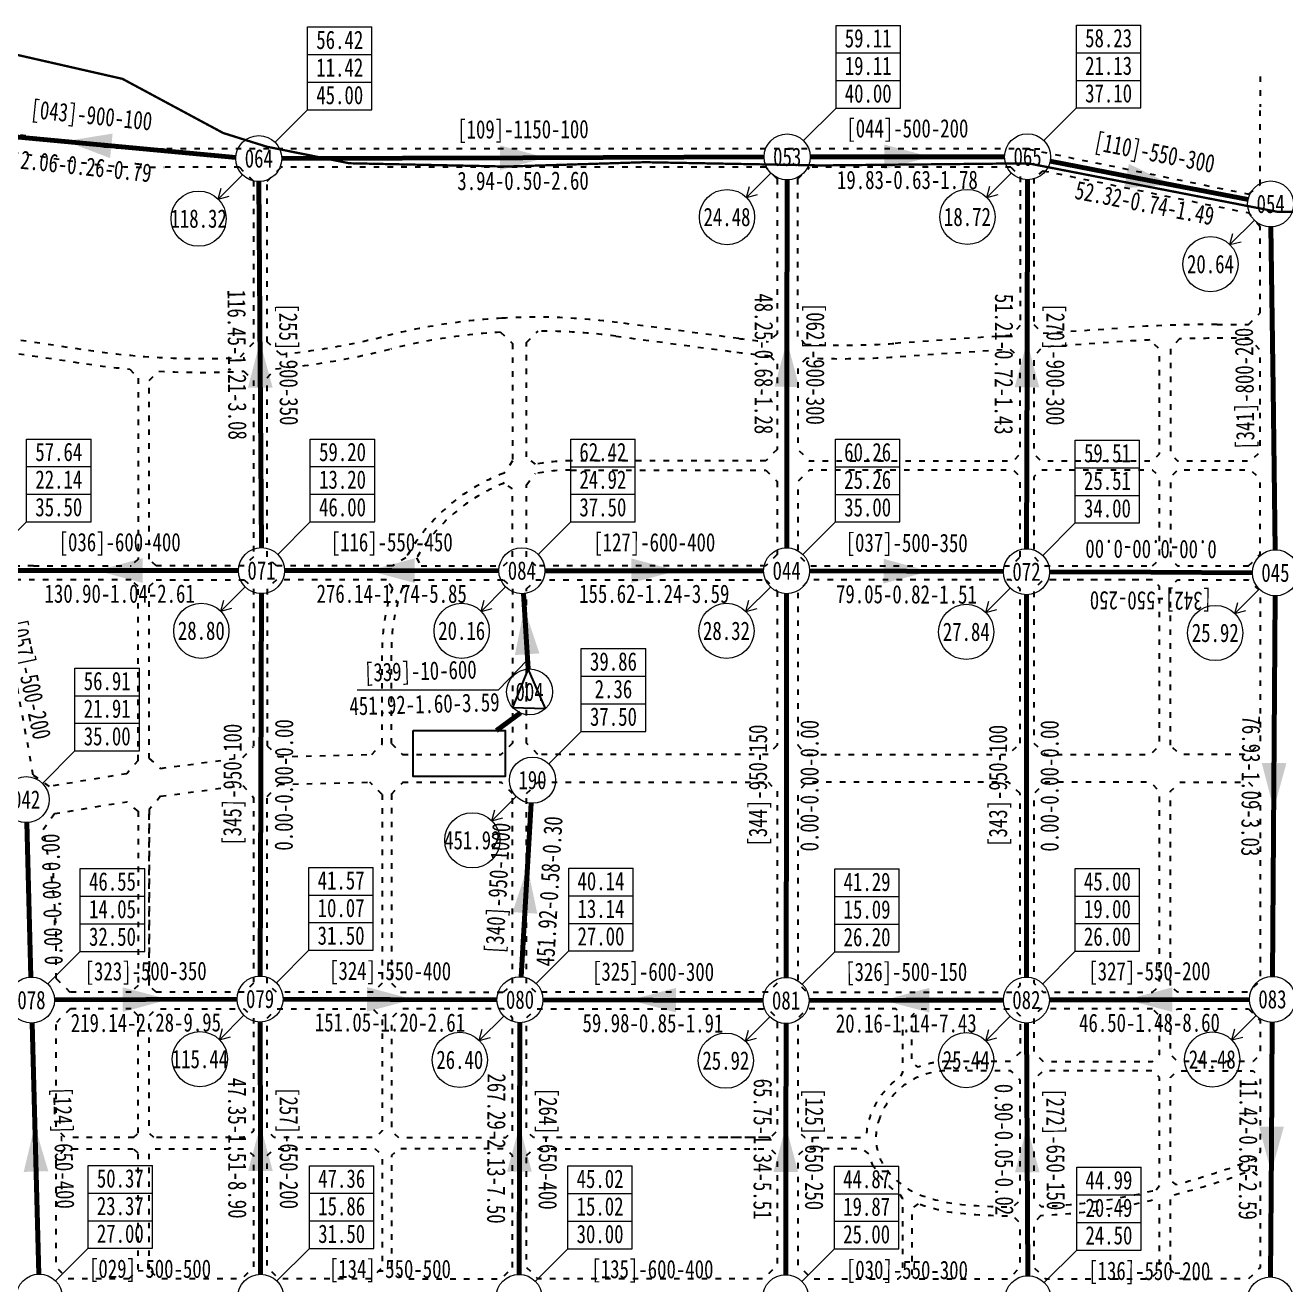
# Model space of a CAD drawing. Header units: millimetres. Extents: x 19715 to 35549, y 3563 to 14826.
# Drawn here: x 24405 to 27145, y 11174 to 13913 of the extents above; entities that cross this region are included whole.
import ezdxf
from ezdxf.enums import TextEntityAlignment as Align

# ---------------------------------------------------------------- set-up
doc = ezdxf.new("R2010")
doc.units = ezdxf.units.MM
doc.linetypes.add('ACAD_ISO03W100', pattern=[30, 12, -18])
doc.linetypes.add('BORDER', pattern=[44.45, 12.7, -6.35, 12.7, -6.35, 0, -6.35])
doc.layers.get('0').update_dxf_attribs({"color": 9, "linetype": 'ACAD_ISO03W100'})
doc.layers.add('000水厂用地', color=7, linetype='Continuous')
for name, color, linetype, lineweight in [('上管段标注', 93, 'Continuous', 13), ('下管段标注', 93, 'Continuous', 13), ('管段', 4, 'Continuous', 70), ('节点', 30, 'Continuous', 13), ('节点压力', 6, 'Continuous', 13), ('节点流量', 40, 'Continuous', 13)]:
    doc.layers.add(name, color=color, linetype=linetype, lineweight=lineweight)
doc.styles.add('管段仿宋', font='simfang.ttf', dxfattribs={"width": 0.75})
doc.styles.add('节点仿宋', font='simfang.ttf', dxfattribs={"width": 0.75})

msp = doc.modelspace()

# ---------------------------------------------------------------- linework, layer by layer
for p, q in [((27088.9, 13565.5), (27088.9, 13735.2)), ((26584.5, 13643.9), (24706.6, 13643.9)), ((26584.5, 13643.9), (27064.4, 13545.6)), ((24870.9, 13603.9), (24707.1, 13603.9)), ((24900.9, 13573.9), (24870.9, 13603.9)), ((24930.9, 13573.9), (24960.9, 13603.9)), ((26014.4, 13603.9), (24960.9, 13603.9)), ((26039.4, 13578.9), (26014.4, 13603.9)), ((26084.4, 13578.9), (26109.4, 13603.9)), ((26547.4, 13603.9), (26109.4, 13603.9)), ((26547.4, 13603.9), (26567.4, 13583.9)), ((26617, 13596.4), (26597.4, 13580.4)), ((26617, 13596.4), (27064.4, 13504.7)), ((24900.9, 13573.9), (24900.9, 13222)), ((24930.9, 13224.3), (24930.9, 13573.9)), ((26039.4, 13578.9), (26039.4, 13242.2)), ((26084.4, 13236.2), (26084.4, 13578.9)), ((26567.4, 13583.9), (26567.4, 13259.8)), ((26597.4, 13580.4), (26597.4, 13261.9)), ((27064.4, 13545.6), (27088.9, 13565.5)), ((27088.9, 13474.7), (27064.4, 13504.7)), ((27088.9, 13287.2), (27088.9, 13474.7)), ((25955.9, 13231.7), (25692.6, 13266.5)), ((26597.4, 13261.9), (26617.4, 13243.3)), ((26995.5, 13262.2), (27063.9, 13262.2)), ((27063.9, 13262.2), (27088.9, 13287.2)), ((25437.9, 13245.6), (25464.4, 13220.7)), ((26039.4, 13242.2), (26020, 13224.5)), ((26101, 13218.9), (26084.4, 13236.2)), ((26547.5, 13238.5), (26295.5, 13221.1)), ((26567.4, 13259.8), (26547.5, 13238.5)), ((26617.4, 13243.3), (26788.6, 13255)), ((24395.1, 13228.3), (24542.3, 13206.3)), ((25464.4, 13220.7), (25464.4, 12965.7)), ((24390.7, 13198.6), (24537.8, 13176.7)), ((24632.3, 13165.3), (24650.4, 13145.4)), ((24674.4, 13140.7), (24695.5, 13160.6)), ((24879.9, 13160.6), (24900.9, 13140.7)), ((24930.9, 13145.9), (24949, 13165.8)), ((24650.4, 13145.4), (24650.4, 12752.2)), ((24674.4, 12752.2), (24674.4, 13140.7)), ((24900.9, 13140.7), (24900.9, 12757.2)), ((24930.9, 12757.2), (24930.9, 13145.9)), ((25464.4, 12965.7), (25445.6, 12939.1)), ((24650.4, 12752.2), (24635.4, 12737.2)), ((24689.4, 12737.2), (24674.4, 12752.2)), ((24900.9, 12757.2), (24880.9, 12737.2)), ((24950.9, 12737.2), (24930.9, 12757.2)), ((25232.5, 12754.9), (25203.2, 12737.2)), ((24880.9, 12737.2), (24689.4, 12737.2)), ((25203.2, 12737.2), (24950.9, 12737.2)), ((24635.4, 12707.2), (24374.6, 12707.2)), ((24650.4, 12692.2), (24635.4, 12707.2)), ((24674.4, 12692.2), (24689.4, 12707.2)), ((24689.4, 12707.2), (24880.9, 12707.2)), ((24880.9, 12707.2), (24900.9, 12687.2)), ((24900.9, 12687.2), (24900.9, 12344.2)), ((24950.9, 12707.2), (24930.9, 12687.2)), ((24930.9, 12687.2), (24930.9, 12346.3)), ((25189.9, 12707.2), (24950.9, 12707.2)), ((25202.9, 12688.4), (25189.9, 12707.2)), ((25224.2, 12688.5), (25251.5, 12707.2)), ((25251.5, 12707.2), (25444.4, 12707.2)), ((25444.4, 12707.2), (25464.4, 12687.2)), ((25464.4, 12687.2), (25464.4, 12352.2)), ((25180.9, 12350.6), (25180.9, 12555.7)), ((25200.9, 12351.1), (25200.9, 12555.7)), ((24878, 12320.8), (24900.9, 12344.2)), ((24930.9, 12346.3), (24955.3, 12322.4)), ((25158, 12327.2), (25180.9, 12350.6)), ((25200.9, 12351.1), (25225.2, 12327.2)), ((25464.4, 12352.2), (25439.4, 12327.2)), ((25180.9, 12240.6), (25153.6, 12267.2)), ((25200.9, 12241), (25225.9, 12266.5)), ((25464.4, 12242.2), (25439.4, 12267.2)), ((24900.9, 12234.1), (24900.9, 11830.2)), ((24930.9, 11830.2), (24930.9, 12236.2)), ((25180.9, 12240.6), (25180.9, 11830.2)), ((25200.9, 12241), (25200.9, 11830.2)), ((25464.4, 11830.2), (25464.4, 12242.2)), ((24650.4, 12203.7), (24650.4, 11825.2)), ((24674.4, 11825.2), (24674.4, 12207.6)), ((24635.4, 11810.2), (24502.4, 11810.2)), ((24650.4, 11825.2), (24635.4, 11810.2)), ((24689.4, 11810.2), (24674.4, 11825.2)), ((24880.9, 11810.2), (24689.4, 11810.2)), ((24900.9, 11830.2), (24880.9, 11810.2)), ((24950.9, 11810.2), (24930.9, 11830.2)), ((25160.9, 11810.2), (24950.9, 11810.2)), ((25180.9, 11830.2), (25160.9, 11810.2)), ((25200.9, 11830.2), (25220.9, 11810.2)), ((25220.9, 11810.2), (25444.4, 11810.2)), ((25444.4, 11810.2), (25464.4, 11830.2)), ((24635.4, 11774.2), (24502.4, 11774.2)), ((24650.4, 11759.2), (24635.4, 11774.2)), ((24650.4, 11504.2), (24650.4, 11759.2)), ((24640.4, 11494.2), (24650.4, 11504.2)), ((24650.4, 11460.2), (24640.4, 11470.2)), ((24650.4, 11207.2), (24650.4, 11460.2)), ((24630.4, 11187.2), (24650.4, 11207.2))]:
    msp.add_line(p, q)
at = {"linetype": 'BORDER', "ltscale": 5, "const_width": 5}
msp.add_lwpolyline([(28587.4, 13615), (28531.9, 13601.3), (27456, 13506.5), (27128, 13506.9), (26584.8, 13612.6), (26135, 13608), (25751.6, 13615), (25450.6, 13605.6), (25109.6, 13612.7), (24930.6, 13648.6), (24835.2, 13678.5), (24616.4, 13796.2), (24362, 13854.2)], dxfattribs=at)
at = {"elevation": 82.4, "flags": 128}
msp.add_lwpolyline([(27089.4, 13801.5), (27088.8, 13735.2)], dxfattribs=at)
at = {"flags": 128}
for points in [[(24039.6, 13697.6, -0.094418), (24158.7, 13709.7), (24158.9, 13709.7, -0.000158), (24158.9, 13709.7), (24159.1, 13709.7, -0.000157), (24159.1, 13709.7), (24159.3, 13709.7, -0.000156), (24159.3, 13709.7), (24159.5, 13709.7, -0.000156), (24159.6, 13709.7), (24159.7, 13709.7, -0.000155), (24159.8, 13709.6), (24159.9, 13709.6, -0.000154), (24160, 13709.6), (24160.1, 13709.6, -0.000153), (24160.2, 13709.6), (24160.3, 13709.6, -0.000153), (24160.4, 13709.6), (24160.5, 13709.6, -0.000152), (24160.6, 13709.6), (24160.8, 13709.6, -0.000151), (24160.8, 13709.6), (24161, 13709.5, -0.00015), (24161, 13709.5), (24161.2, 13709.5, -0.000149), (24161.2, 13709.5), (24161.4, 13709.5, -0.000149), (24161.4, 13709.5), (24161.6, 13709.5, -0.000148), (24161.6, 13709.5), (24161.8, 13709.5, -0.000147), (24161.8, 13709.5), (24162, 13709.4, -0.000146), (24162, 13709.4), (24162.2, 13709.4, -0.000145), (24162.2, 13709.4), (24162.4, 13709.4, -0.000145), (24162.4, 13709.4), (24162.6, 13709.4, -0.000144), (24162.6, 13709.4), (24162.8, 13709.4, -0.000143), (24162.8, 13709.4), (24163, 13709.3, -0.000142), (24163, 13709.3), (24163.2, 13709.3, -0.000141), (24163.2, 13709.3), (24163.4, 13709.3, -0.000141), (24163.4, 13709.3), (24163.6, 13709.3, -0.00014), (24163.6, 13709.3), (24163.8, 13709.3, -0.000139), (24163.8, 13709.3), (24164, 13709.2, -0.000138), (24164, 13709.2), (24164.2, 13709.2, -0.000137), (24164.2, 13709.2), (24164.4, 13709.2, -0.000137), (24164.4, 13709.2), (24164.6, 13709.2, -0.000136), (24164.6, 13709.2), (24164.8, 13709.2, -0.000135), (24164.8, 13709.2), (24165, 13709.1, -0.000134), (24165, 13709.1), (24165.2, 13709.1, -0.000133), (24165.2, 13709.1), (24165.4, 13709.1, -0.000133), (24165.4, 13709.1), (24165.6, 13709.1, -0.000132), (24165.6, 13709.1), (24165.8, 13709.1, -0.000131), (24165.8, 13709.1), (24166, 13709, -0.00013), (24166, 13709), (24166.2, 13709, -0.000129), (24166.2, 13709), (24166.4, 13709, -0.000129), (24166.4, 13709), (24166.6, 13709, -0.000128), (24166.6, 13709), (24166.8, 13708.9, -0.000127), (24166.8, 13708.9), (24167, 13708.9, -0.000126), (24167, 13708.9), (24167.2, 13708.9, -0.000125), (24167.2, 13708.9), (24167.4, 13708.9, -0.000125), (24167.4, 13708.9), (24167.6, 13708.9, -0.000124), (24167.6, 13708.9), (24167.8, 13708.8, -0.000123), (24167.8, 13708.8), (24168, 13708.8, -0.000122), (24168, 13708.8), (24168.2, 13708.8, -0.000122), (24168.2, 13708.8), (24168.4, 13708.8, -0.000121), (24168.4, 13708.8), (24168.6, 13708.7, -0.00012), (24168.6, 13708.7), (24168.8, 13708.7, -0.000119), (24168.8, 13708.7), (24169, 13708.7, -0.000118), (24169, 13708.7), (24169.2, 13708.7, -0.000118), (24169.2, 13708.7), (24169.4, 13708.7, -0.000117), (24169.4, 13708.7), (24169.6, 13708.6, -0.000116), (24169.6, 13708.6), (24169.8, 13708.6, -0.000115), (24169.8, 13708.6), (24170, 13708.6, -0.000114), (24170, 13708.6), (24170.2, 13708.6, -0.000114), (24170.2, 13708.6), (24170.4, 13708.5, -0.000113), (24170.4, 13708.5), (24170.6, 13708.5, -0.000112), (24170.6, 13708.5), (24170.8, 13708.5, -0.000111), (24170.8, 13708.5), (24170.9, 13708.5, -0.00011), (24171, 13708.5), (24171.1, 13708.4, -0.00011), (24171.2, 13708.4), (24171.3, 13708.4, -0.000109), (24171.4, 13708.4), (24171.5, 13708.4, -0.000108), (24171.6, 13708.4), (24171.7, 13708.4, -0.000107), (24171.8, 13708.4), (24171.9, 13708.3, -0.000106), (24171.9, 13708.3), (24172.1, 13708.3, -0.000106), (24172.1, 13708.3), (24172.3, 13708.3, -0.000105), (24172.3, 13708.3), (24172.5, 13708.3, -0.000104), (24172.5, 13708.3), (24172.7, 13708.2, -0.000103), (24172.7, 13708.2), (24172.9, 13708.2, -0.000102), (24172.9, 13708.2), (24173.1, 13708.2, -0.000102), (24173.1, 13708.2), (24173.3, 13708.2, -0.000101), (24173.3, 13708.2), (24173.5, 13708.1, -0.0001), (24173.5, 13708.1), (24173.7, 13708.1, -0.000099), (24173.7, 13708.1), (24173.9, 13708.1, -0.000098), (24173.9, 13708.1), (24174.1, 13708.1, -0.000098), (24174.1, 13708.1), (24174.3, 13708, -0.000097), (24174.3, 13708), (24174.5, 13708, -0.000096), (24174.5, 13708), (24174.7, 13708, -0.000095), (24174.7, 13708), (24174.9, 13708, -0.000095), (24174.9, 13708), (24175.1, 13707.9, -0.000094), (24175.1, 13707.9), (24175.3, 13707.9, -0.000093), (24175.3, 13707.9), (24175.5, 13707.9, -0.000092), (24175.5, 13707.9), (24175.7, 13707.9, -0.000091), (24175.7, 13707.9), (24175.9, 13707.8, -0.000091), (24175.9, 13707.8), (24176.1, 13707.8, -0.00009), (24176.1, 13707.8), (24176.3, 13707.8, -0.000089), (24176.3, 13707.8), (24176.5, 13707.8, -0.000088), (24176.5, 13707.8), (24176.7, 13707.7, -0.000087), (24176.7, 13707.7), (24176.9, 13707.7, -0.000087), (24176.9, 13707.7), (24177.1, 13707.7, -0.000086), (24177.1, 13707.7), (24177.3, 13707.7, -0.000085), (24177.3, 13707.7), (24177.4, 13707.6, -0.000084), (24177.5, 13707.6), (24177.6, 13707.6, -0.000083), (24177.6, 13707.6), (24177.8, 13707.6, -0.000083), (24177.8, 13707.6), (24178, 13707.6, -0.000082), (24178, 13707.6), (24178.2, 13707.5, -0.000081), (24178.2, 13707.5), (24178.4, 13707.5, -0.00008), (24178.4, 13707.5), (24178.6, 13707.5, -0.000079), (24178.6, 13707.5), (24178.8, 13707.5, -0.000079), (24178.8, 13707.5), (24179, 13707.4, -0.000078), (24179, 13707.4), (24179.2, 13707.4, -0.000077), (24179.2, 13707.4), (24179.4, 13707.4, -0.000076), (24179.4, 13707.4), (24179.6, 13707.3, -0.000075), (24179.6, 13707.3), (24179.8, 13707.3, -0.000075), (24179.8, 13707.3), (24180, 13707.3, -0.000074), (24180, 13707.3), (24180.2, 13707.3, -0.000073), (24180.2, 13707.3), (24180.4, 13707.2, -0.000072), (24180.4, 13707.2), (24180.6, 13707.2, -0.000071), (24180.6, 13707.2), (24180.8, 13707.2, -0.000071), (24180.8, 13707.2), (24181, 13707.2, -0.00007), (24181, 13707.2), (24181.2, 13707.1, -0.000069), (24181.2, 13707.1), (24181.3, 13707.1, -0.000068), (24181.4, 13707.1), (24181.5, 13707.1, -0.000068), (24181.5, 13707.1), (24181.7, 13707.1, -0.000067), (24181.7, 13707.1), (24181.9, 13707, -0.000066), (24181.9, 13707), (24182.1, 13707, -0.000065), (24182.1, 13707), (24182.3, 13707, -0.000064), (24182.3, 13707), (24182.5, 13706.9, -0.000064), (24182.5, 13706.9), (24182.7, 13706.9, -0.000063), (24182.7, 13706.9), (24182.9, 13706.9, -0.000062), (24182.9, 13706.9), (24183.1, 13706.9, -0.000061), (24183.1, 13706.9), (24183.3, 13706.8, -0.00006), (24183.3, 13706.8), (24183.5, 13706.8, -0.00006), (24183.5, 13706.8), (24183.7, 13706.8, -0.000059), (24183.7, 13706.8), (24183.9, 13706.8, -0.000058), (24183.9, 13706.8), (24184.1, 13706.7, -0.000057), (24184.1, 13706.7), (24184.3, 13706.7, -0.000056), (24184.3, 13706.7), (24184.4, 13706.7, -0.000056), (24184.4, 13706.7), (24184.6, 13706.6, -0.000055), (24184.6, 13706.6), (24184.8, 13706.6, -0.000054), (24184.8, 13706.6), (24185, 13706.6, -0.000053), (24185, 13706.6), (24185.2, 13706.6, -0.000052), (24185.2, 13706.6), (24185.4, 13706.5, -0.000052), (24185.4, 13706.5), (24185.6, 13706.5, -0.000051), (24185.6, 13706.5), (24185.8, 13706.5, -0.00005), (24185.8, 13706.5), (24186, 13706.4, -0.000049), (24186, 13706.4), (24186.2, 13706.4, -0.000048), (24186.2, 13706.4), (24186.4, 13706.4, -0.000048), (24186.4, 13706.4), (24186.6, 13706.4, -0.000047), (24186.6, 13706.4), (24186.8, 13706.3, -0.000046), (24186.8, 13706.3), (24186.9, 13706.3, -0.000045), (24187, 13706.3), (24187.1, 13706.3, -0.000044), (24187.1, 13706.3), (24187.3, 13706.2, -0.000044), (24187.3, 13706.2), (24187.5, 13706.2, -0.000043), (24187.5, 13706.2), (24187.7, 13706.2, -0.000042), (24187.7, 13706.2), (24187.9, 13706.2, -0.000041), (24187.9, 13706.2), (24188.1, 13706.1, -0.000041), (24188.1, 13706.1), (24188.3, 13706.1, -0.00004), (24188.3, 13706.1), (24188.5, 13706.1, -0.000039), (24188.5, 13706.1), (24188.7, 13706.1, -0.000038), (24188.7, 13706.1), (24188.9, 13706, -0.000037), (24188.9, 13706), (24189.1, 13706, -0.000037), (24189.1, 13706), (24189.3, 13706, -0.000036), (24189.3, 13706), (24189.4, 13705.9, -0.000035), (24189.4, 13705.9), (24189.6, 13705.9, -0.000034), (24189.6, 13705.9), (24189.8, 13705.9, -0.000033), (24189.8, 13705.9), (24190, 13705.9, -0.000033), (24190, 13705.9), (24190.2, 13705.8, -0.000032), (24190.2, 13705.8), (24190.4, 13705.8, -0.000031), (24190.4, 13705.8), (24190.6, 13705.8, -0.00003), (24190.6, 13705.8), (24190.8, 13705.7, -0.000029), (24190.8, 13705.7), (24191, 13705.7, -0.000029), (24191, 13705.7), (24191.2, 13705.7, -0.000028), (24191.2, 13705.7), (24191.4, 13705.7, -0.000027), (24191.4, 13705.7), (24191.5, 13705.6, -0.000026), (24191.5, 13705.6), (24191.7, 13705.6, -0.000025), (24191.7, 13705.6), (24191.9, 13705.6, -0.000025), (24191.9, 13705.6), (24192.1, 13705.5, -0.000024), (24192.1, 13705.5), (24192.3, 13705.5, -0.000023), (24192.3, 13705.5), (24192.5, 13705.5, -0.000022), (24192.5, 13705.5), (24192.7, 13705.5, -0.000021), (24192.7, 13705.5), (24192.9, 13705.4, -0.000021), (24192.9, 13705.4), (24193.1, 13705.4, -0.00002), (24193.1, 13705.4), (24193.3, 13705.4, -0.000019), (24193.3, 13705.4), (24193.4, 13705.3, -0.000018), (24193.4, 13705.3), (24193.6, 13705.3, -0.000017), (24193.6, 13705.3), (24193.8, 13705.3, -0.000017), (24193.8, 13705.3), (24194, 13705.3, -0.000016), (24194, 13705.3), (24194.2, 13705.2, -0.000015), (24194.2, 13705.2), (24194.4, 13705.2, -0.000014), (24194.4, 13705.2), (24194.6, 13705.2, -0.000014), (24194.6, 13705.2), (24194.8, 13705.1, -0.000013), (24194.8, 13705.1), (24195, 13705.1, -0.000012), (24195, 13705.1), (24195.2, 13705.1, -0.000011), (24195.2, 13705.1), (24195.3, 13705.1, -0.00001), (24195.3, 13705.1), (24195.5, 13705, -0.00001), (24195.5, 13705), (24195.7, 13705, -0.000009), (24195.7, 13705), (24195.9, 13705, -0.000008), (24195.9, 13705), (24196.1, 13704.9, -0.000007), (24196.1, 13704.9), (24196.3, 13704.9, -0.000006), (24196.3, 13704.9), (24196.5, 13704.9, -0.000006), (24196.5, 13704.9), (24196.7, 13704.9, -0.000005), (24196.7, 13704.9), (24196.9, 13704.8, -0.000004), (24196.9, 13704.8), (24197, 13704.8, -0.000003), (24197, 13704.8), (24197.2, 13704.8, -0.000002), (24197.2, 13704.8), (24197.4, 13704.7, -0.000002), (24197.4, 13704.7), (24197.6, 13704.7), (24197.8, 13704.7), (24526.2, 13655, 0.037587), (24673, 13643.9), (24706.6, 13643.9)], [(24052.5, 13659.7, -0.092998), (24155.3, 13669.9), (24155.4, 13669.9), (24155.6, 13669.9), (24155.8, 13669.8), (24156, 13669.8), (24156.2, 13669.8), (24156.3, 13669.8), (24156.5, 13669.8), (24156.7, 13669.8), (24156.9, 13669.7), (24157, 13669.7), (24157.2, 13669.7), (24157.4, 13669.7), (24157.6, 13669.7), (24157.8, 13669.7), (24157.9, 13669.6), (24158.1, 13669.6), (24158.3, 13669.6), (24158.5, 13669.6), (24158.6, 13669.6), (24158.8, 13669.6), (24159, 13669.5), (24159.2, 13669.5), (24159.4, 13669.5), (24159.5, 13669.5), (24159.7, 13669.5), (24159.9, 13669.5), (24160.1, 13669.4), (24160.3, 13669.4), (24160.4, 13669.4), (24160.6, 13669.4), (24160.8, 13669.4), (24161, 13669.3), (24161.1, 13669.3), (24161.3, 13669.3), (24161.5, 13669.3), (24161.7, 13669.3), (24161.9, 13669.2), (24162, 13669.2), (24162.2, 13669.2), (24162.4, 13669.2), (24162.6, 13669.2), (24162.8, 13669.1), (24162.9, 13669.1), (24163.1, 13669.1), (24163.3, 13669.1), (24163.5, 13669.1), (24163.7, 13669), (24163.8, 13669), (24164, 13669), (24164.2, 13669), (24164.4, 13669), (24164.6, 13668.9), (24164.7, 13668.9), (24164.9, 13668.9), (24165.1, 13668.9), (24165.3, 13668.9), (24165.5, 13668.8), (24165.6, 13668.8), (24165.8, 13668.8), (24166, 13668.8), (24166.2, 13668.7), (24166.4, 13668.7), (24166.5, 13668.7), (24166.7, 13668.7), (24166.9, 13668.7), (24167.1, 13668.6), (24167.3, 13668.6), (24167.4, 13668.6), (24167.6, 13668.6), (24167.8, 13668.6), (24168, 13668.5), (24168.2, 13668.5), (24168.4, 13668.5), (24168.5, 13668.5), (24168.7, 13668.4), (24168.9, 13668.4), (24169.1, 13668.4), (24169.3, 13668.4), (24169.4, 13668.3), (24169.6, 13668.3), (24169.8, 13668.3), (24170, 13668.3), (24170.2, 13668.3), (24170.3, 13668.2), (24170.5, 13668.2), (24170.7, 13668.2), (24170.9, 13668.2), (24171.1, 13668.1), (24171.3, 13668.1), (24171.4, 13668.1), (24171.6, 13668.1), (24171.8, 13668), (24172, 13668), (24172.2, 13668), (24172.4, 13668), (24172.5, 13667.9), (24172.7, 13667.9), (24172.9, 13667.9), (24173.1, 13667.9), (24173.3, 13667.8), (24173.4, 13667.8), (24173.6, 13667.8), (24173.8, 13667.8), (24174, 13667.7), (24174.2, 13667.7), (24174.4, 13667.7), (24174.5, 13667.7), (24174.7, 13667.6), (24174.9, 13667.6), (24175.1, 13667.6), (24175.3, 13667.6), (24175.5, 13667.5), (24175.6, 13667.5), (24175.8, 13667.5), (24176, 13667.5), (24176.2, 13667.4), (24176.4, 13667.4), (24176.6, 13667.4), (24176.7, 13667.4), (24176.9, 13667.3), (24177.1, 13667.3), (24177.3, 13667.3), (24177.5, 13667.3), (24177.7, 13667.2), (24177.8, 13667.2), (24178, 13667.2), (24178.2, 13667.2), (24178.4, 13667.1), (24178.6, 13667.1), (24178.8, 13667.1), (24179, 13667), (24179.1, 13667), (24179.3, 13667), (24179.5, 13667), (24179.7, 13666.9), (24179.9, 13666.9), (24180.1, 13666.9), (24180.2, 13666.9), (24180.4, 13666.8), (24180.6, 13666.8), (24180.8, 13666.8), (24181, 13666.8), (24181.2, 13666.7), (24181.4, 13666.7), (24181.5, 13666.7), (24181.7, 13666.6), (24181.9, 13666.6), (24182.1, 13666.6), (24182.3, 13666.6), (24182.5, 13666.5), (24182.6, 13666.5), (24182.8, 13666.5), (24183, 13666.5), (24183.2, 13666.4), (24183.4, 13666.4), (24183.6, 13666.4), (24183.8, 13666.3), (24183.9, 13666.3), (24184.1, 13666.3), (24184.3, 13666.3), (24184.5, 13666.2), (24184.7, 13666.2), (24184.9, 13666.2), (24185.1, 13666.1), (24185.3, 13666.1), (24185.4, 13666.1), (24185.6, 13666.1), (24185.8, 13666), (24186, 13666), (24186.2, 13666), (24186.4, 13666), (24186.6, 13665.9), (24186.7, 13665.9), (24186.9, 13665.9), (24187.1, 13665.8), (24187.3, 13665.8), (24187.5, 13665.8), (24187.7, 13665.8), (24187.9, 13665.7), (24188.1, 13665.7), (24188.2, 13665.7), (24188.4, 13665.6), (24188.6, 13665.6), (24188.8, 13665.6), (24189, 13665.6), (24189.2, 13665.5), (24189.4, 13665.5), (24189.6, 13665.5), (24189.7, 13665.4), (24189.9, 13665.4), (24190.1, 13665.4), (24190.3, 13665.4), (24190.5, 13665.3), (24190.7, 13665.3), (24190.9, 13665.3), (24191.1, 13665.2), (24191.2, 13665.2), (24191.4, 13665.2), (24191.6, 13665.2), (24191.8, 13665.1), (24520.2, 13615.4, 0.037587), (24673, 13603.9), (24707.1, 13603.9)], [(26102.8, 13188.8), (26084.4, 13171.2), (26084.4, 12990.7), (26109.4, 12965.7), (26552.4, 12965.7), (26567.4, 12980.7), (26567.4, 13188.3), (26546.1, 13208.3), (26297.5, 13191.2, -0.028132), (26102.8, 13188.8)], [(26849.5, 13228.6, 0.004931), (26790.7, 13225.1), (26616.1, 13213.1), (26597.4, 13193.2), (26597.4, 12980.7), (26612.4, 12965.7), (26855.4, 12965.7), (26870.4, 12980.7), (26870.4, 13208.6), (26849.5, 13228.6)], [(26913.9, 13231), (26894.4, 13211), (26894.4, 12980.7), (26909.4, 12965.7), (27068.9, 12965.7), (27088.9, 12985.7), (27088.9, 13207.2), (27063.9, 13232.2), (26995.5, 13232.2, 0.006837), (26913.9, 13231)], [(24472.4, 11840.2), (24472.4, 11915.5, 0.045355), (24455.4, 12103), (24444.1, 12164.4)], [(26307.9, 11627.6), (26312.2, 11635.8), (26312.2, 11759.2), (26297.2, 11774.2), (26104.4, 11774.2), (26084.4, 11754.2), (26084.4, 11509.2), (26099.4, 11494.2), (26224.2, 11494.2), (26234.2, 11503.5, -0.076386), (26243.2, 11544, -0.152284), (26307.9, 11627.6)], [(26409.6, 11659.7, 0.092264), (26345.8, 11647.8), (26332.2, 11657.1), (26332.2, 11759.2), (26347.2, 11774.2), (26552.4, 11774.2), (26567.4, 11759.2), (26567.4, 11679.7), (26547.4, 11659.7), (26409.6, 11659.7)], [(26262, 11536.9, 0.216004), (26266.8, 11440.6, 0.156258), (26343.2, 11372.5, 0.056444), (26424.9, 11350.7, 0.025519), (26552.3, 11343.4), (26567.4, 11358.4), (26567.4, 11619.7), (26547.4, 11639.7), (26409.6, 11639.7, 0.313594), (26262, 11536.9)], [(26862.9, 11380.5), (26870.4, 11390.2), (26870.4, 11624.7), (26855.4, 11639.7), (26617.4, 11639.7), (26597.4, 11619.7), (26597.4, 11359.5), (26613.1, 11344.5, 0.050528), (26862.9, 11380.5)], [(27079.4, 11448.5, -0.029336), (26907, 11391.8), (26894.4, 11401.5), (26894.4, 11624.7), (26909.4, 11639.7), (27073.9, 11639.7), (27088.9, 11624.7), (27088.9, 11462.5), (27079.4, 11448.5)], [(26249.2, 11431.1, -0.054806), (26238.4, 11459), (26223.9, 11470.2), (26099.4, 11470.2), (26084.4, 11455.2), (26084.4, 11217.2), (26114.4, 11187.2), (26302.2, 11187.2), (26312.2, 11197.2), (26312.2, 11360.9), (26307.7, 11369.3, -0.114934), (26249.2, 11431.1)], [(26901.9, 11369.8, 0.027899), (27068.6, 11422.9), (27088.9, 11408.9), (27088.9, 11212.2), (27063.9, 11187.2), (26914.4, 11187.2), (26894.4, 11207.2), (26894.4, 11360.2), (26901.9, 11369.8)], [(26345.6, 11350.3), (26332.2, 11340.9), (26332.2, 11197.2), (26342.2, 11187.2), (26542.4, 11187.2), (26567.4, 11212.2), (26567.4, 11308.4), (26552.5, 11323.4, -0.025657), (26422.3, 11330.9, -0.05013), (26345.6, 11350.3)], [(26611.8, 11324.4), (26597.4, 11309.5), (26597.4, 11212.2), (26622.4, 11187.2), (26850.4, 11187.2), (26870.4, 11207.2), (26870.4, 11349.1), (26858.1, 11358.8, -0.048993), (26611.8, 11324.4)]]:
    msp.add_lwpolyline(points, format="xyb", dxfattribs=at)
for points in [[(25514, 12958.4), (25494.4, 12974.2), (25494.4, 13223), (25519.5, 13248, -0.032396), (25688.7, 13236.8), (25952, 13202, 0.010409), (26023.7, 13194.1), (26039.4, 13176.9), (26039.4, 12990.7), (26014.4, 12965.7), (25590.9, 12965.7, 0.047183), (25514, 12958.4)], [(25513.9, 12938, -0.04967), (25590.9, 12945.7), (26014.4, 12945.7), (26039.4, 12920.7), (26039.4, 12762.2), (26014.4, 12737.2), (25514.4, 12737.2), (25494.4, 12757.2), (25494.4, 12913.6), (25513.9, 12938)], [(25445.7, 12917.6, 0.164986), (25255.4, 12754.6), (25265.7, 12737.2), (25444.4, 12737.2), (25464.4, 12757.2), (25464.4, 12904.6), (25445.7, 12917.6)], [(24369.3, 12736.7, -0.003813), (24422.9, 12737.2), (24635.4, 12737.2)]]:
    msp.add_lwpolyline(points, format="xyb")
for points in [[(24900.9, 13222), (24871, 13190.2)], [(24960.8, 13197.1), (24930.9, 13224.3)], [(24650.4, 12203.7), (24625.8, 12224.7)], [(24699.2, 12236.4), (24674.4, 12207.6)], [(24444.1, 12164.4), (24468.3, 12198.8)], [(24472.4, 11840.2), (24502.4, 11810.2)], [(24502.4, 11774.2), (24472.4, 11744.2)], [(26021.9, 11494.2), (25509.4, 11494.2), (25494.4, 11509.2), (25494.4, 11754.2), (25514.4, 11774.2), (26019.4, 11774.2), (26039.4, 11754.2), (26039.4, 11509.2), (26024.4, 11494.2), (25911.9, 11494.2)], [(24640.4, 11494.2), (24492.4, 11494.2), (24472.4, 11514.2), (24472.4, 11744.2)], [(24630.4, 11187.2), (24497.4, 11187.2), (24472.4, 11212.2), (24472.4, 11450.2), (24492.4, 11470.2), (24640.4, 11470.2)]]:
    msp.add_lwpolyline(points, dxfattribs=at)
for points in [[(26567.4, 12757.2), (26567.4, 12930.7), (26552.4, 12945.7), (26109.4, 12945.7), (26084.4, 12920.7), (26084.4, 12762.2), (26109.4, 12737.2), (26547.4, 12737.2)], [(26855.4, 12737.2), (26870.4, 12752.2), (26870.4, 12930.7), (26855.4, 12945.7), (26612.4, 12945.7), (26597.4, 12930.7), (26597.4, 12757.2), (26617.4, 12737.2)], [(27063.9, 12737.2), (27088.9, 12762.2), (27088.9, 12925.7), (27068.9, 12945.7), (26909.4, 12945.7), (26894.4, 12930.7), (26894.4, 12752.2), (26909.4, 12737.2)], [(26567.4, 12352.2), (26567.4, 12687.2), (26547.4, 12707.2), (26109.4, 12707.2), (26084.4, 12682.2), (26084.4, 12347.2), (26104.4, 12327.2), (26542.4, 12327.2)], [(26597.4, 12352.2), (26622.4, 12327.2), (26850.4, 12327.2), (26870.4, 12347.2), (26870.4, 12692.2), (26855.4, 12707.2), (26617.4, 12707.2), (26597.4, 12687.2)], [(26894.4, 12347.2), (26894.4, 12692.2), (26909.4, 12707.2), (27063.9, 12707.2), (27088.9, 12682.2), (27088.9, 12352.2), (27063.9, 12327.2), (26914.4, 12327.2)], [(26567.4, 12242.2), (26542.4, 12267.2), (26104.4, 12267.2), (26084.4, 12247.2), (26084.4, 11830.2), (26104.4, 11810.2), (26552.4, 11810.2), (26567.4, 11825.2)], [(26855.4, 11810.2), (26870.4, 11825.2), (26870.4, 12247.2), (26850.4, 12267.2), (26622.4, 12267.2), (26597.4, 12242.2), (26597.4, 11830.2), (26597.4, 11830.2), (26617.4, 11810.2)], [(26894.4, 11825.2), (26894.4, 12247.2), (26914.4, 12267.2), (27063.9, 12267.2), (27088.9, 12242.2), (27088.9, 11835.2), (27063.9, 11810.2), (26909.4, 11810.2)], [(24684.4, 11494.2), (24674.4, 11504.2), (24674.4, 11759.2), (24689.4, 11774.2), (24880.9, 11774.2), (24900.9, 11754.2), (24900.9, 11509.2), (24885.9, 11494.2)], [(24930.9, 11754.2), (24950.9, 11774.2), (25160.9, 11774.2), (25180.9, 11754.2), (25180.9, 11509.2), (25165.9, 11494.2), (24945.9, 11494.2), (24930.9, 11509.2)], [(25464.4, 11509.2), (25464.4, 11754.2), (25444.4, 11774.2), (25220.9, 11774.2), (25200.9, 11754.2), (25200.9, 11509.2), (25215.9, 11494.2), (25449.4, 11494.2)], [(26855.4, 11774.2), (26612.4, 11774.2), (26597.4, 11759.2), (26597.4, 11679.7), (26617.4, 11659.7), (26855.4, 11659.7), (26870.4, 11674.7), (26870.4, 11759.2)], [(27063.9, 11774.2), (27088.9, 11749.2), (27088.9, 11674.7), (27073.9, 11659.7), (26909.4, 11659.7), (26894.4, 11674.7), (26894.4, 11759.2), (26909.4, 11774.2)], [(24674.4, 11207.2), (24674.4, 11460.2), (24684.4, 11470.2), (24885.9, 11470.2), (24900.9, 11455.2), (24900.9, 11212.2), (24875.9, 11187.2), (24694.4, 11187.2)], [(24930.9, 11455.2), (24945.9, 11470.2), (25165.9, 11470.2), (25180.9, 11455.2), (25180.9, 11212.2), (25155.9, 11187.2), (24955.9, 11187.2), (24930.9, 11212.2)], [(25464.4, 11212.2), (25464.4, 11455.2), (25449.4, 11470.2), (25215.9, 11470.2), (25200.9, 11455.2), (25200.9, 11212.2), (25225.9, 11187.2), (25439.4, 11187.2)], [(25494.4, 11455.2), (25509.4, 11470.2), (26024.4, 11470.2), (26039.4, 11455.2), (26039.4, 11217.2), (26009.4, 11187.2), (25519.4, 11187.2), (25494.4, 11212.2)]]:
    msp.add_lwpolyline(points, close=True, dxfattribs=at)
for points in [[(24650.4, 12314.5), (24650.4, 12692.2)], [(24674.4, 12318.4), (24674.4, 12692.2)], [(26855.4, 12707.2), (26617.4, 12707.2)], [(24625.8, 12285.5), (24457.5, 12257.8), (24422.5, 12282.4), (24350.1, 12677.6)], [(24650.4, 12314.5), (24625.8, 12285.5)], [(24674.4, 12318.4), (24699.2, 12297.1)], [(24699.2, 12297.1), (24878, 12320.8)], [(24955.3, 12322.4), (25158, 12327.2)], [(25225.2, 12327.2), (25439.4, 12327.2)], [(24699.3, 12236.6), (24878.2, 12260.2)], [(24878.2, 12260.2), (24900.9, 12234.1)], [(24930.9, 12236.2), (24956.7, 12262.4)], [(24956.7, 12262.4), (25159.4, 12267.2)], [(25225.2, 12267.2), (25439.4, 12267.2)], [(24468.3, 12198.8), (24625.8, 12224.7)], [(24674.4, 12207.6), (24674.4, 11825.2)], [(26567.4, 11937.2), (26567.4, 11942.2)], [(26597.4, 11942.2), (26597.4, 11937.2)]]:
    msp.add_lwpolyline(points)
for points in [[(25494.4, 12352.2), (25494.4, 12687.2), (25514.4, 12707.2), (26014.4, 12707.2), (26039.4, 12682.2), (26039.4, 12347.2), (26019.4, 12327.2), (25519.4, 12327.2)], [(25494.4, 11830.2), (25494.4, 12242.2), (25519.4, 12267.2), (26019.4, 12267.2), (26039.4, 12247.2), (26039.4, 11830.2), (26019.4, 11810.2), (25514.4, 11810.2)]]:
    msp.add_lwpolyline(points, close=True)
for centre, radius, start, end in [((25517.3, 11938.3), 1339.7, 93.2699, 104.0506), ((25517.3, 11938.3), 1339.7, 82.4816, 93.2699), ((26995.5, 10247.2), 3015, 90, 93.9348), ((24787.8, 14853.1), 1665, 275.9638, 284.0506), ((25517.3, 11938.3), 1309.7, 93.4738, 104.0506), ((24787.8, 14853.1), 1695, 275.4581, 284.0506), ((26178.6, 14919.3), 1702.2, 262.4816, 264.653), ((26178.6, 14919.3), 1702.2, 267.3846, 273.9348), ((24787.8, 14853.1), 1665, 261.5196, 272.8636), ((24787.8, 14853.1), 1695, 261.5196, 264.7349), ((24787.8, 14853.1), 1695, 266.879, 273.1128), ((25590.9, 12555.7), 410, 110.7536, 150.9296), ((25590.9, 12555.7), 410, 161.1097, 180), ((25590.9, 12555.7), 390, 160.0798, 180)]:
    msp.add_arc(centre, radius, start, end)
at = {"layer": '000水厂用地'}
for p, q in [((25498, 12513.3), (25464.4, 12429.5)), ((25535.8, 12427.3), (25498, 12513.3)), ((25464.4, 12429.5), (25535.8, 12427.3))]:
    msp.add_line(p, q, dxfattribs=at)
msp.add_lwpolyline([(25248.4, 12379.4), (25448.4, 12379.4), (25448.4, 12279.4), (25248.4, 12279.4)], close=True, dxfattribs=at)
at = {"layer": '上管段标注'}
for p, q in [((25496.8, 12533), (25432.9, 12467)), ((25432.9, 12467), (25126.1, 12467))]:
    msp.add_line(p, q, dxfattribs=at)
at = {"layer": '管段'}
msp.add_line((25429.3, 12379.4), (25481.3, 12417.6), dxfattribs=at)
for points in [[(24051.2, 13663.9), (24141.6, 13692.5), (24862.6, 13625.4)], [(24962.6, 13623.2), (25486.8, 13624.8), (26011.1, 13626.4)], [(26111.1, 13626.6), (26322.4, 13626.7), (26533.6, 13626.8)], [(26632.7, 13617.3), (26847.8, 13575.5), (27062.8, 13533.7)], [(24912.9, 13573), (24915.6, 13175), (24918.2, 12777)], [(26061, 13576.5), (26060.5, 13176.7), (26060, 12776.8)], [(26583.5, 13576.8), (26582.4, 13175.7), (26581.3, 12774.6)], [(27121.7, 12772.3), (27117.1, 13123.2), (27112.6, 13474.2)], [(24351.8, 12727.2), (24610.2, 12727.1), (24868.5, 12727)], [(24968.5, 12727), (25201.5, 12727), (25434.4, 12726.9)], [(25534.4, 12726.9), (25772.2, 12726.8), (26009.9, 12726.8)], [(26109.9, 12726.6), (26320.5, 12725.7), (26531.2, 12724.8)], [(27072.3, 12722.5), (26851.8, 12723.4), (26631.2, 12724.4)], [(24915.6, 11845.6), (24917, 12261.3), (24918.4, 12677)], [(25487.6, 12677), (25492.8, 12595.2), (25498, 12513.3)], [(26058.7, 11842.4), (26059.3, 12259.6), (26059.8, 12676.8)], [(26581, 11843.4), (26581.1, 12259), (26581.2, 12674.6)], [(27122, 12672.3), (27119.1, 12258.6), (27116.1, 11844.9)], [(25483.1, 11843.9), (25493.9, 12032.8), (25504.6, 12221.6)], [(24417.2, 11843.2), (24412.8, 12011.2), (24408.4, 12179.1)], [(24468.5, 11793.5), (24667, 11794.4), (24865.4, 11795.4)], [(24965.4, 11795.5), (25197.9, 11794.8), (25430.3, 11794.1)], [(25530.3, 11793.9), (25769.5, 11793.2), (26008.6, 11792.5)], [(26108.6, 11792.5), (26319.8, 11792.9), (26531, 11793.3)], [(26631, 11793.6), (26848.4, 11794.2), (27065.8, 11794.8)], [(24419.8, 11743.3), (24427, 11470.4), (24434.2, 11197.6)], [(24915.5, 11745.6), (24916.1, 11471.4), (24916.6, 11197.2)], [(25480.1, 11744), (25479.3, 11470.4), (25478.5, 11196.7)], [(26058.6, 11742.4), (26058.2, 11469.3), (26057.8, 11196.2)], [(26581.3, 11743.4), (26582.7, 11468.6), (26584.1, 11193.8)], [(27115.4, 11745), (27113.5, 11468.2), (27111.5, 11191.4)]]:
    msp.add_lwpolyline(points, dxfattribs=at)
for points in [[(24492.6, 13660.9), (24594.9, 13677.2), (24589.3, 13623.9)], [(25536.8, 13624.9), (25436.9, 13597.8), (25436.8, 13651.4)], [(26372.4, 13626.7), (26272.4, 13599.9), (26272.3, 13653.4)], [(26896.8, 13566), (26793.6, 13558.7), (26803.8, 13611.3)], [(24915.2, 13225), (24942.7, 13125.2), (24889.1, 13124.8)], [(26060.6, 13226.7), (26087.2, 13126.6), (26033.6, 13126.7)], [(26582.5, 13225.7), (26609, 13125.6), (26555.5, 13125.8)], [(24560.2, 12727.1), (24660.2, 12753.9), (24660.2, 12700.3)], [(25151.5, 12727), (25251.5, 12753.8), (25251.5, 12700.2)], [(25822.2, 12726.8), (25722.2, 12700.1), (25722.2, 12753.6)], [(26370.5, 12725.5), (26270.4, 12699.1), (26270.6, 12752.7)], [(25489.6, 12645.1), (25522.7, 12547), (25469.3, 12543.6)], [(27118.7, 12208.6), (27092.6, 12308.8), (27146.2, 12308.4)], [(25496.7, 12082.7), (25517.8, 11981.3), (25464.3, 11984.4)], [(24717, 11794.7), (24617.1, 11767.4), (24616.8, 11821)], [(25247.9, 11794.7), (25147.8, 11768.2), (25147.9, 11821.7)], [(25719.5, 11793.3), (25819.5, 11819.9), (25819.4, 11766.3)], [(26269.8, 11792.8), (26369.8, 11819.8), (26369.9, 11766.2)], [(26798.4, 11794), (26898.3, 11821.1), (26898.5, 11767.5)], [(24425.7, 11520.4), (24455.1, 11421.2), (24401.6, 11419.7)], [(24916, 11521.4), (24943, 11421.5), (24889.4, 11421.4)], [(25479.4, 11520.4), (25505.9, 11420.3), (25452.3, 11420.4)], [(26058.3, 11519.3), (26084.9, 11419.3), (26031.3, 11419.3)], [(26582.4, 11518.6), (26609.7, 11418.8), (26556.2, 11418.5)], [(27113.1, 11418.2), (27087, 11518.4), (27140.6, 11518)]]:
    msp.add_solid(points, dxfattribs=at)
at = {"layer": '节点'}
for centre in [(24912.6, 13623), (26061.1, 13626.5), (26583.6, 13626.8), (27111.9, 13524.2), (24918.5, 12727), (25484.4, 12726.9), (26059.9, 12726.8), (26581.2, 12724.6), (27122.3, 12722.3), (25501.2, 12463.4), (25507.5, 12271.5), (24407, 12229.1), (24418.5, 11793.2), (24915.4, 11795.6), (25480.3, 11794), (26058.6, 11792.4), (26581, 11793.4), (27115.8, 11794.9), (24435.5, 11147.6), (24916.7, 11147.2), (25478.3, 11146.7), (26057.8, 11146.2), (26584.4, 11143.8), (27111.2, 11141.4)]:
    msp.add_circle(centre, 50, dxfattribs=at)
at = {"layer": '节点压力'}
for p, q in [((25018.6, 13909.1), (25158.6, 13909.1)), ((25018.6, 13729.1), (25018.6, 13909.1)), ((25158.6, 13729.1), (25158.6, 13909.1)), ((26167.2, 13912.6), (26307.2, 13912.6)), ((26167.2, 13732.6), (26167.2, 13912.6)), ((26307.2, 13732.6), (26307.2, 13912.6)), ((26689.7, 13912.9), (26829.7, 13912.9)), ((26689.7, 13732.9), (26689.7, 13912.9)), ((26829.7, 13732.9), (26829.7, 13912.9)), ((25018.6, 13849.1), (25158.6, 13849.1)), ((26167.2, 13852.6), (26307.2, 13852.6)), ((26689.7, 13852.9), (26829.7, 13852.9)), ((25018.6, 13789.1), (25158.6, 13789.1)), ((26167.2, 13792.6), (26307.2, 13792.6)), ((26689.7, 13792.9), (26829.7, 13792.9)), ((24947.9, 13658.4), (25018.6, 13729.1)), ((25018.6, 13729.1), (25158.6, 13729.1)), ((26096.5, 13661.9), (26167.2, 13732.6)), ((26167.2, 13732.6), (26307.2, 13732.6)), ((26619, 13662.2), (26689.7, 13732.9)), ((26689.7, 13732.9), (26829.7, 13732.9)), ((24407.9, 13013.2), (24547.9, 13013.2)), ((24407.9, 12833.2), (24407.9, 13013.2)), ((24547.9, 12833.2), (24547.9, 13013.2)), ((25024.6, 13013.1), (25164.6, 13013.1)), ((25024.6, 12833.1), (25024.6, 13013.1)), ((25164.6, 12833.1), (25164.6, 13013.1)), ((25590.5, 13013), (25730.5, 13013)), ((25590.5, 12833), (25590.5, 13013)), ((25730.5, 12833), (25730.5, 13013)), ((26166, 13012.8), (26306, 13012.8)), ((26166, 12832.8), (26166, 13012.8)), ((26306, 12832.8), (26306, 13012.8)), ((26687.2, 13010.6), (26827.2, 13010.6)), ((26687.2, 12830.6), (26687.2, 13010.6)), ((26827.2, 12830.6), (26827.2, 13010.6)), ((24407.9, 12953.2), (24547.9, 12953.2)), ((25024.6, 12953.1), (25164.6, 12953.1)), ((25590.5, 12953), (25730.5, 12953)), ((26166, 12952.8), (26306, 12952.8)), ((26687.2, 12950.6), (26827.2, 12950.6)), ((24407.9, 12893.2), (24547.9, 12893.2)), ((25024.6, 12893.1), (25164.6, 12893.1)), ((25590.5, 12893), (25730.5, 12893)), ((26166, 12892.8), (26306, 12892.8)), ((26687.2, 12890.6), (26827.2, 12890.6)), ((24337.1, 12762.5), (24407.9, 12833.2)), ((24407.9, 12833.2), (24547.9, 12833.2)), ((24953.9, 12762.4), (25024.6, 12833.1)), ((25024.6, 12833.1), (25164.6, 12833.1)), ((25519.8, 12762.3), (25590.5, 12833)), ((25590.5, 12833), (25730.5, 12833)), ((26095.3, 12762.1), (26166, 12832.8)), ((26166, 12832.8), (26306, 12832.8)), ((26616.5, 12759.9), (26687.2, 12830.6)), ((26687.2, 12830.6), (26827.2, 12830.6)), ((25613.5, 12557.6), (25753.5, 12557.6)), ((25613.5, 12377.6), (25613.5, 12557.6)), ((25753.5, 12377.6), (25753.5, 12557.6)), ((24513.1, 12515.1), (24653.1, 12515.1)), ((24513.1, 12335.1), (24513.1, 12515.1)), ((24653.1, 12335.1), (24653.1, 12515.1)), ((25613.5, 12497.6), (25753.5, 12497.6)), ((24513.1, 12455.1), (24653.1, 12455.1)), ((25613.5, 12437.6), (25753.5, 12437.6)), ((24513.1, 12395.1), (24653.1, 12395.1)), ((25542.8, 12306.9), (25613.5, 12377.6)), ((25613.5, 12377.6), (25753.5, 12377.6)), ((24442.4, 12264.4), (24513.1, 12335.1)), ((24513.1, 12335.1), (24653.1, 12335.1)), ((24524.6, 12079.3), (24664.6, 12079.3)), ((24524.6, 11899.3), (24524.6, 12079.3)), ((24664.6, 11899.3), (24664.6, 12079.3)), ((25021.5, 12081.7), (25161.5, 12081.7)), ((25021.5, 11901.7), (25021.5, 12081.7)), ((25161.5, 11901.7), (25161.5, 12081.7)), ((25586.3, 12080.1), (25726.3, 12080.1)), ((25586.3, 11900.1), (25586.3, 12080.1)), ((25726.3, 11900.1), (25726.3, 12080.1)), ((26164.7, 12078.5), (26304.7, 12078.5)), ((26164.7, 11898.5), (26164.7, 12078.5)), ((26304.7, 11898.5), (26304.7, 12078.5)), ((26687.1, 12079.5), (26827.1, 12079.5)), ((26687.1, 11899.5), (26687.1, 12079.5)), ((26827.1, 11899.5), (26827.1, 12079.5)), ((24524.6, 12019.3), (24664.6, 12019.3)), ((25021.5, 12021.7), (25161.5, 12021.7)), ((25586.3, 12020.1), (25726.3, 12020.1)), ((26164.7, 12018.5), (26304.7, 12018.5)), ((26687.1, 12019.5), (26827.1, 12019.5)), ((24524.6, 11959.3), (24664.6, 11959.3)), ((25021.5, 11961.7), (25161.5, 11961.7)), ((25586.3, 11960.1), (25726.3, 11960.1)), ((26164.7, 11958.5), (26304.7, 11958.5)), ((26687.1, 11959.5), (26827.1, 11959.5)), ((24453.9, 11828.6), (24524.6, 11899.3)), ((24524.6, 11899.3), (24664.6, 11899.3)), ((24950.8, 11831), (25021.5, 11901.7)), ((25021.5, 11901.7), (25161.5, 11901.7)), ((25515.6, 11829.4), (25586.3, 11900.1)), ((25586.3, 11900.1), (25726.3, 11900.1)), ((26094, 11827.8), (26164.7, 11898.5)), ((26164.7, 11898.5), (26304.7, 11898.5)), ((26616.4, 11828.8), (26687.1, 11899.5)), ((26687.1, 11899.5), (26827.1, 11899.5)), ((24541.6, 11433.7), (24681.6, 11433.7)), ((24541.6, 11253.7), (24541.6, 11433.7)), ((24681.6, 11253.7), (24681.6, 11433.7)), ((25022.8, 11433.3), (25162.8, 11433.3)), ((25022.8, 11253.3), (25022.8, 11433.3)), ((25162.8, 11253.3), (25162.8, 11433.3)), ((25584.4, 11432.8), (25724.4, 11432.8)), ((25584.4, 11252.8), (25584.4, 11432.8)), ((25724.4, 11252.8), (25724.4, 11432.8)), ((26163.8, 11432.3), (26303.8, 11432.3)), ((26163.8, 11252.3), (26163.8, 11432.3)), ((26303.8, 11252.3), (26303.8, 11432.3)), ((26690.4, 11429.9), (26830.4, 11429.9)), ((26690.4, 11249.9), (26690.4, 11429.9)), ((26830.4, 11249.9), (26830.4, 11429.9)), ((24541.6, 11373.7), (24681.6, 11373.7)), ((25022.8, 11373.3), (25162.8, 11373.3)), ((25584.4, 11372.8), (25724.4, 11372.8)), ((26163.8, 11372.3), (26303.8, 11372.3)), ((26690.4, 11369.9), (26830.4, 11369.9)), ((24541.6, 11313.7), (24681.6, 11313.7)), ((25022.8, 11313.3), (25162.8, 11313.3)), ((25584.4, 11312.8), (25724.4, 11312.8)), ((26163.8, 11312.3), (26303.8, 11312.3)), ((26690.4, 11309.9), (26830.4, 11309.9)), ((24470.9, 11183), (24541.6, 11253.7)), ((24541.6, 11253.7), (24681.6, 11253.7)), ((24952.1, 11182.6), (25022.8, 11253.3)), ((25022.8, 11253.3), (25162.8, 11253.3)), ((25513.7, 11182.1), (25584.4, 11252.8)), ((25584.4, 11252.8), (25724.4, 11252.8)), ((26093.1, 11181.6), (26163.8, 11252.3)), ((26163.8, 11252.3), (26303.8, 11252.3)), ((26619.7, 11179.2), (26690.4, 11249.9)), ((26690.4, 11249.9), (26830.4, 11249.9))]:
    msp.add_line(p, q, dxfattribs=at)
at = {"layer": '节点流量'}
for p, q in [((25972.7, 13538.1), (26025.8, 13591.2)), ((26495.2, 13538.4), (26548.2, 13591.5)), ((24824.2, 13534.6), (24877.2, 13587.7)), ((24824.2, 13534.6), (24830.7, 13558.8)), ((24824.2, 13534.6), (24848.3, 13541.1)), ((25972.7, 13538.1), (25979.2, 13562.3)), ((25972.7, 13538.1), (25996.9, 13544.6)), ((26495.2, 13538.4), (26501.7, 13562.6)), ((26495.2, 13538.4), (26519.4, 13544.9)), ((27023.5, 13435.8), (27076.6, 13488.8)), ((27023.5, 13435.8), (27030, 13459.9)), ((27023.5, 13435.8), (27047.7, 13442.2)), ((24830.2, 12638.6), (24883.2, 12691.7)), ((25396, 12638.5), (25449.1, 12691.5)), ((25971.5, 12638.4), (26024.5, 12691.4)), ((26492.8, 12636.2), (26545.8, 12689.2)), ((27034, 12633.9), (27087, 12686.9)), ((24830.2, 12638.6), (24836.6, 12662.8)), ((25396, 12638.5), (25402.5, 12662.7)), ((25971.5, 12638.4), (25978, 12662.5)), ((26492.8, 12636.2), (26499.2, 12660.3)), ((24830.2, 12638.6), (24854.3, 12645.1)), ((25396, 12638.5), (25420.2, 12645)), ((25971.5, 12638.4), (25995.7, 12644.9)), ((26492.8, 12636.2), (26516.9, 12642.7)), ((27034, 12633.9), (27040.4, 12658)), ((27034, 12633.9), (27058.1, 12640.4)), ((25419.1, 12183.1), (25472.1, 12236.2)), ((25419.1, 12183.1), (25425.5, 12207.3)), ((25419.1, 12183.1), (25443.2, 12189.6)), ((24827, 11707.2), (24880.1, 11760.3)), ((25391.9, 11705.6), (25444.9, 11758.6)), ((25970.3, 11704), (26023.3, 11757)), ((26492.6, 11705), (26545.7, 11758.1)), ((27027.4, 11706.6), (27080.4, 11759.6)), ((24827, 11707.2), (24833.5, 11731.4)), ((25391.9, 11705.6), (25398.4, 11729.8)), ((25970.3, 11704), (25976.7, 11728.2)), ((26492.6, 11705), (26499.1, 11729.2)), ((27027.4, 11706.6), (27033.9, 11730.7)), ((24827, 11707.2), (24851.2, 11713.7)), ((25391.9, 11705.6), (25416, 11712.1)), ((25970.3, 11704), (25994.4, 11710.5)), ((26492.6, 11705), (26516.8, 11711.5)), ((27027.4, 11706.6), (27051.5, 11713))]:
    msp.add_line(p, q, dxfattribs=at)
for centre in [(24781.8, 13492.2), (25930.3, 13495.7), (26452.8, 13496), (26981.1, 13393.3), (24787.7, 12596.2), (25353.6, 12596.1), (25929.1, 12596), (26450.3, 12593.8), (26991.5, 12591.5), (25376.7, 12140.7), (24784.6, 11664.8), (25349.5, 11663.2), (25927.8, 11661.6), (26450.2, 11662.6), (26985, 11664.1)]:
    msp.add_circle(centre, 60, dxfattribs=at)

# ---------------------------------------------------------------- texts
at = {"layer": '上管段标注', "style": '管段仿宋', "width": 0.75}
for s, rotation, p in [('[043]-900-100', 354.0408, (24545.5, 13685.6)), ('[109]-1150-100', 0.1753, (25486.8, 13654.8)), ('[044]-500-200', 0.0334, (26322.3, 13656.7)), ('[110]-550-300', 349.0016, (26853.5, 13604.9)), ('[255]-900-350', 270.3815, (24945.6, 13175.2)), ('[062]-900-300', 269.923, (26090.5, 13176.6)), ('[270]-900-300', 269.845, (26612.4, 13175.6)), ('[341]-800-200', 90.7444, (27087.1, 13122.8)), ('[036]-600-400', 359.9871, (24610.2, 12757.1)), ('[116]-550-450', 359.9871, (25201.5, 12757)), ('[127]-600-400', 359.9871, (25772.2, 12756.8)), ('[037]-500-350', 359.7577, (26320.7, 12755.7)), ('[342]-550-250', 179.7577, (26851.6, 12693.4)), ('[057]-500-200', 281.9312, (24383.8, 12484.3)), ('[339]-10-600', 1.6086, (25264.6, 12477)), ('[345]-950-100', 89.8082, (24887, 12261.4)), ('[344]-950-150', 89.9225, (26029.3, 12259.6)), ('[343]-950-100', 89.9912, (26551.1, 12259)), ('[340]-950-1000', 86.7419, (25463.9, 12034.5)), ('[323]-500-350', 0.2735, (24666.8, 11824.4)), ('[324]-550-400', 359.8352, (25197.9, 11824.8)), ('[325]-600-300', 359.8414, (25769.5, 11823.2)), ('[326]-500-150', 0.113, (26319.8, 11822.9)), ('[327]-550-200', 0.1631, (26848.3, 11824.2)), ('[124]-650-400', 271.5098, (24457, 11471.2)), ('[257]-650-200', 270.1143, (24946.1, 11471.5)), ('[264]-650-400', 269.8255, (25509.3, 11470.3)), ('[125]-650-250', 269.9225, (26088.2, 11469.3)), ('[272]-650-150', 270.2946, (26612.7, 11468.8)), ('[029]-500-500', 359.9507, (24676.2, 11177.4)), ('[134]-550-500', 359.9507, (25197.5, 11177)), ('[135]-600-400', 359.9507, (25768.1, 11176.5)), ('[030]-550-300', 359.7399, (26321.2, 11175)), ('[136]-550-200', 359.7399, (26847.9, 11172.6))]:
    msp.add_text(s, height=40, rotation=rotation, dxfattribs=at).set_placement(p, align=Align.BOTTOM_CENTER)
at = {"layer": '下管段标注', "style": '管段仿宋', "width": 0.75}
for s, rotation, p in [('2.06-0.26-0.79', 354.0408, (24539.3, 13625.9)), ('3.94-0.50-2.60', 0.1753, (25486.9, 13594.8)), ('19.83-0.63-1.78', 0.0334, (26322.4, 13596.7)), ('52.32-0.74-1.49', 349.0016, (26842, 13546)), ('116.45-1.21-3.08', 270.3815, (24885.6, 13174.8)), ('48.25-0.68-1.28', 269.923, (26030.5, 13176.7)), ('51.21-0.72-1.43', 269.845, (26552.4, 13175.8)), ('0.00-0.00-0.00', 179.7577, (26851.9, 12753.4)), ('130.90-1.04-2.61', 359.9871, (24610.2, 12697.1)), ('276.14-1.74-5.85', 359.9871, (25201.5, 12697)), ('155.62-1.24-3.59', 359.9871, (25772.2, 12696.8)), ('79.05-0.82-1.51', 359.7577, (26320.4, 12695.7)), ('451.92-1.60-3.59', 1.6086, (25272.2, 12457)), ('0.00-0.00-0.00', 89.8082, (24947, 12261.2)), ('0.00-0.00-0.00', 89.9225, (26089.3, 12259.5)), ('0.00-0.00-0.00', 89.9912, (26611.1, 12259)), ('76.93-1.09-3.03', 269.5945, (27089.1, 12258.8)), ('451.92-0.58-0.30', 86.7419, (25523.8, 12031.1)), ('0.00-0.00-0.00', 91.5098, (24442.8, 12011.9)), ('219.14-2.28-9.95', 0.2735, (24667.1, 11764.4)), ('151.05-1.20-2.61', 359.8352, (25197.8, 11764.8)), ('59.98-0.85-1.91', 359.8414, (25769.4, 11763.2)), ('20.16-1.14-7.43', 0.113, (26319.9, 11762.9)), ('46.50-1.48-8.60', 0.1631, (26848.5, 11764.2)), ('47.35-1.51-8.90', 270.1143, (24886.1, 11471.4)), ('267.29-2.13-7.50', 269.8255, (25449.3, 11470.5)), ('65.75-1.34-5.51', 269.9225, (26028.2, 11469.4)), ('11.42-0.65-2.59', 269.5945, (27083.5, 11468.4)), ('0.90-0.05-0.02', 270.2946, (26552.7, 11468.5))]:
    msp.add_text(s, height=40, rotation=rotation, dxfattribs=at).set_placement(p, align=Align.TOP_CENTER)
at = {"layer": '节点', "style": '节点仿宋', "width": 0.75}
for s, p in [('053', (26061.1, 13626.5)), ('065', (26583.6, 13626.8)), ('064', (24912.6, 13623)), ('054', (27111.9, 13524.2)), ('071', (24918.5, 12727)), ('084', (25484.4, 12726.9)), ('044', (26059.9, 12726.8)), ('072', (26581.2, 12724.6)), ('045', (27122.3, 12722.3)), ('004', (25501.2, 12463.4)), ('190', (25507.5, 12271.5)), ('042', (24407, 12229.1)), ('078', (24418.5, 11793.2)), ('079', (24915.4, 11795.6)), ('080', (25480.3, 11794)), ('081', (26058.6, 11792.4)), ('082', (26581, 11793.4)), ('083', (27115.8, 11794.9))]:
    msp.add_text(s, height=40, dxfattribs=at).set_placement(p, align=Align.MIDDLE)
at = {"layer": '节点压力', "style": '节点仿宋', "width": 0.75}
for s, p in [('56.42', (25088.6, 13849.1)), ('59.11', (26237.2, 13852.6)), ('58.23', (26759.7, 13852.9)), ('11.42', (25088.6, 13789.1)), ('19.11', (26237.2, 13792.6)), ('21.13', (26759.7, 13792.9)), ('40.00', (26237.2, 13732.6)), ('37.10', (26759.7, 13732.9)), ('45.00', (25088.6, 13729.1)), ('57.64', (24477.9, 12953.2)), ('59.20', (25094.6, 12953.1)), ('62.42', (25660.5, 12953)), ('60.26', (26236, 12952.8)), ('59.51', (26757.2, 12950.6)), ('22.14', (24477.9, 12893.2)), ('13.20', (25094.6, 12893.1)), ('24.92', (25660.5, 12893)), ('25.26', (26236, 12892.8)), ('25.51', (26757.2, 12890.6)), ('35.50', (24477.9, 12833.2)), ('46.00', (25094.6, 12833.1)), ('37.50', (25660.5, 12833)), ('35.00', (26236, 12832.8)), ('34.00', (26757.2, 12830.6)), ('39.86', (25683.5, 12497.6)), ('56.91', (24583.1, 12455.1)), ('2.36', (25683.5, 12437.6)), ('21.91', (24583.1, 12395.1)), ('37.50', (25683.5, 12377.6)), ('35.00', (24583.1, 12335.1)), ('46.55', (24594.6, 12019.3)), ('41.57', (25091.5, 12021.7)), ('40.14', (25656.3, 12020.1)), ('41.29', (26234.7, 12018.5)), ('45.00', (26757.1, 12019.5)), ('14.05', (24594.6, 11959.3)), ('10.07', (25091.5, 11961.7)), ('13.14', (25656.3, 11960.1)), ('15.09', (26234.7, 11958.5)), ('19.00', (26757.1, 11959.5)), ('32.50', (24594.6, 11899.3)), ('31.50', (25091.5, 11901.7)), ('27.00', (25656.3, 11900.1)), ('26.20', (26234.7, 11898.5)), ('26.00', (26757.1, 11899.5)), ('50.37', (24611.6, 11373.7)), ('47.36', (25092.8, 11373.3)), ('45.02', (25654.4, 11372.8)), ('44.87', (26233.8, 11372.3)), ('44.99', (26760.4, 11369.9)), ('23.37', (24611.6, 11313.7)), ('15.86', (25092.8, 11313.3)), ('15.02', (25654.4, 11312.8)), ('19.87', (26233.8, 11312.3)), ('20.49', (26760.4, 11309.9)), ('27.00', (24611.6, 11253.7)), ('31.50', (25092.8, 11253.3)), ('30.00', (25654.4, 11252.8)), ('25.00', (26233.8, 11252.3)), ('24.50', (26760.4, 11249.9))]:
    msp.add_text(s, height=40, dxfattribs=at).set_placement(p, align=Align.BOTTOM_CENTER)
at = {"layer": '节点流量', "style": '节点仿宋', "width": 0.75}
for s, p in [('118.32', (24781.8, 13492.2)), ('24.48', (25930.3, 13495.7)), ('18.72', (26452.8, 13496)), ('20.64', (26981.1, 13393.3)), ('28.80', (24787.7, 12596.2)), ('20.16', (25353.6, 12596.1)), ('28.32', (25929.1, 12596)), ('27.84', (26450.3, 12593.8)), ('25.92', (26991.5, 12591.5)), ('451.92', (25376.7, 12140.7)), ('115.44', (24784.6, 11664.8)), ('26.40', (25349.5, 11663.2)), ('25.92', (25927.8, 11661.6)), ('25.44', (26450.2, 11662.6)), ('24.48', (26985, 11664.1))]:
    msp.add_text(s, height=40, dxfattribs=at).set_placement(p, align=Align.MIDDLE)

doc.saveas('drawing.dxf')
